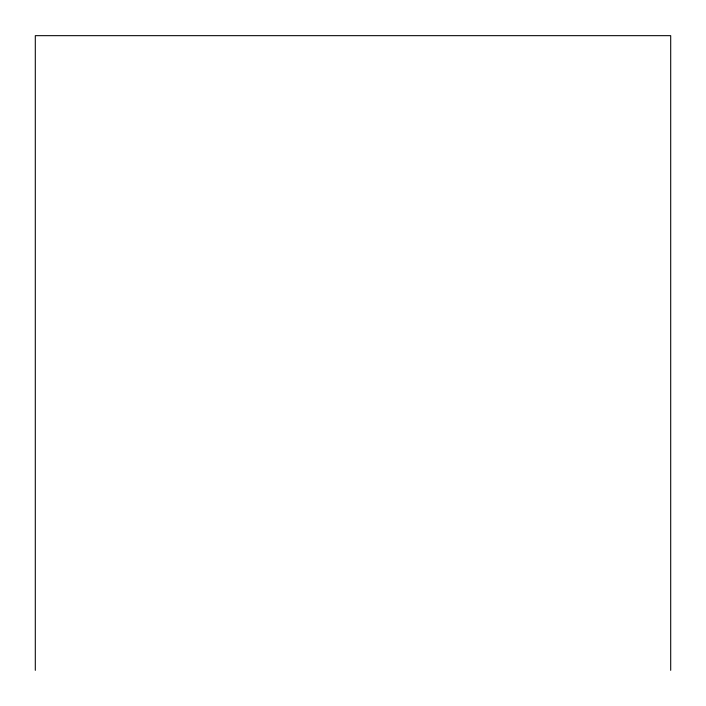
<?xml version="1.0" encoding="UTF-8"?>
<svg xmlns="http://www.w3.org/2000/svg" width="706" height="706" viewBox="0 0 706 706"><rect width="100%" height="100%" fill="white"/><g stroke="black" fill="none" stroke-linecap="round" stroke-linejoin="round"><path stroke-width="1.06" d="M670.7 670.338L670.7 35.662L35.3 35.662L35.3 670.338"/></g></svg>
